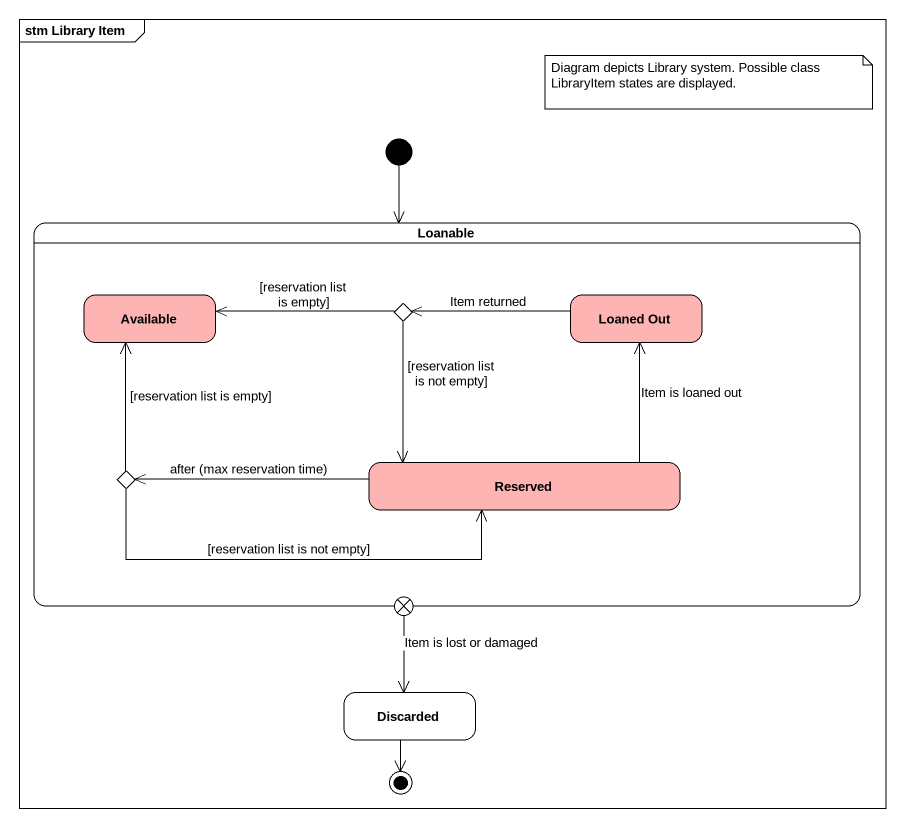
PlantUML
@startuml
mainframe stm Library Item
hide empty description
state Loanable {
  state Available #FFB4B4
  state choice1 <<choice>>
  state "Loaned Out" as Loaned_Out #FFB4B4
  state choice2 <<choice>>
  state Reserved #FFB4B4
}
state exit1 <<choice>>
state Discarded
[*] --> Loanable
choice1 -left-> Available : [reservation list is empty]
choice1 --> Reserved : [reservation list is not empty]
Loaned_Out -left-> choice1 : Item returned
choice2 -up-> Available : [reservation list is empty]
choice2 -right-> Reserved : [reservation list is not empty]
Reserved -up-> Loaned_Out : Item is loaned out
Reserved -left-> choice2 : after (max reservation time)
exit1 --> Discarded : Item is lost or damaged
Discarded --> [*]
note as N1
  Diagram depicts Library system. Possible class LibraryItem states are displayed.
end note
@enduml
